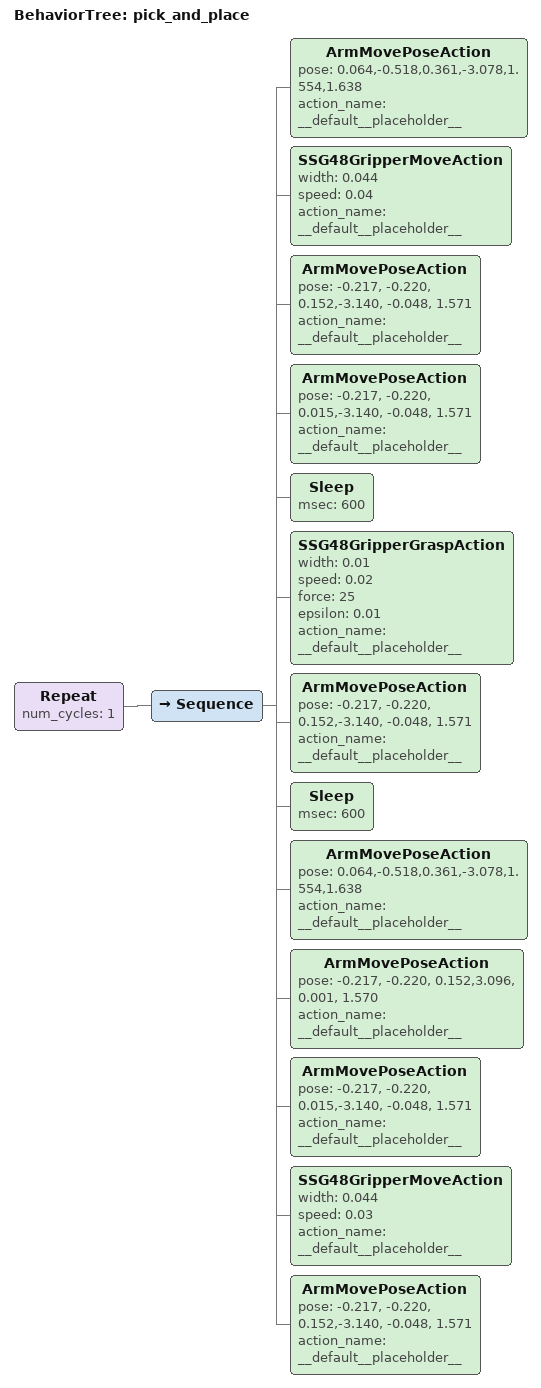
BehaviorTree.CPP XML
<?xml version="1.0" encoding="UTF-8"?>
<root BTCPP_format="4">
  <BehaviorTree ID="pick_and_place">
    <Repeat num_cycles="1">
      <Sequence>
        <ArmMovePoseAction pose="0.064,-0.518,0.361,-3.078,1.554,1.638"
                           action_name="__default__placeholder__"/>
        <SSG48GripperMoveAction width="0.044"
                                speed="0.04"
                                action_name="__default__placeholder__"/>
        <ArmMovePoseAction pose="-0.217, -0.220, 0.152,-3.140, -0.048, 1.571"
                           action_name="__default__placeholder__"/>
        <ArmMovePoseAction pose="-0.217, -0.220, 0.015,-3.140, -0.048, 1.571"
                           action_name="__default__placeholder__"/>
        <Sleep msec="600"/>
        <SSG48GripperGraspAction width="0.01"
                                 speed="0.02"
                                 force="25"
                                 epsilon="0.01"
                                 action_name="__default__placeholder__"/>
        <ArmMovePoseAction pose="-0.217, -0.220, 0.152,-3.140, -0.048, 1.571"
                           action_name="__default__placeholder__"/>
        <Sleep msec="600"/>
        <ArmMovePoseAction pose="0.064,-0.518,0.361,-3.078,1.554,1.638"
                           action_name="__default__placeholder__"/>
        <ArmMovePoseAction pose="-0.217, -0.220, 0.152,3.096, 0.001, 1.570"
                           action_name="__default__placeholder__"/>
        <ArmMovePoseAction pose="-0.217, -0.220, 0.015,-3.140, -0.048, 1.571"
                           action_name="__default__placeholder__"/>
        <SSG48GripperMoveAction width="0.044"
                                speed="0.03"
                                action_name="__default__placeholder__"/>
        <ArmMovePoseAction pose="-0.217, -0.220, 0.152,-3.140, -0.048, 1.571"
                           action_name="__default__placeholder__"/>
      </Sequence>
    </Repeat>
  </BehaviorTree>

</root>
